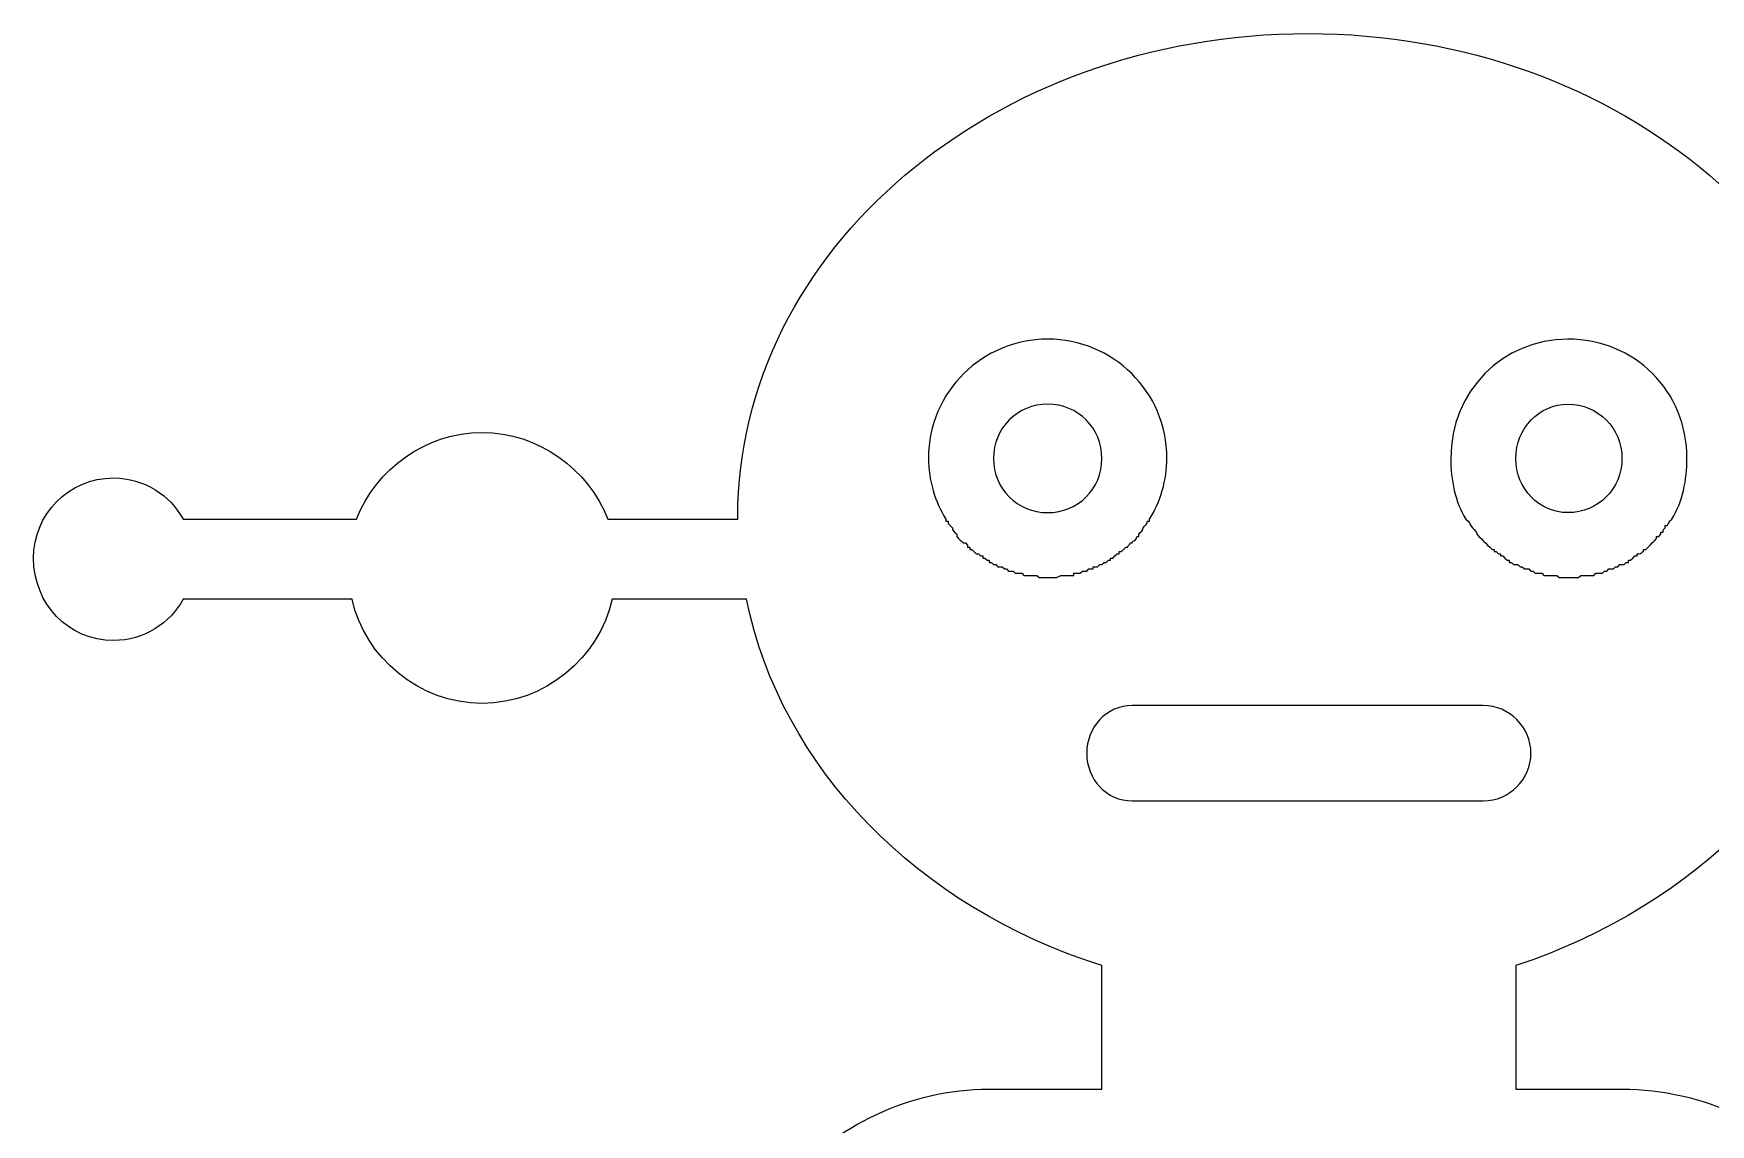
# Model space of a CAD drawing. Header units: centimetres. Extents: x -7.9 to 7.9, y -10.5 to 10.5.
# Drawn here: x -7.94 to 2.5, y 3.68 to 10.47 of the extents above; entities that cross this region are included whole.
import ezdxf

# ---------------------------------------------------------------- set-up
doc = ezdxf.new("R2010")
doc.units = ezdxf.units.CM
doc.header["$MEASUREMENT"] = 0
doc.layers.add('Layer 1', color=7, linetype='Continuous')

msp = doc.modelspace()

# ---------------------------------------------------------------- linework, layer by layer
at = {"layer": 'Layer 1'}
for points, knots in [([(7.44473, 7.70141), (7.25576, 7.70141), (7.09392, 7.59338), (6.99944, 7.4449), (6.99944, 7.4449), (6.99944, 7.4449), (5.91954, 7.4449), (5.91954, 7.4449), (5.91954, 7.4449), (5.79796, 7.75544), (5.501, 7.98486), (5.15018, 7.98486), (5.15018, 7.98486), (4.78545, 7.98486), (4.48883, 7.75544), (4.36725, 7.4449), (4.36725, 7.4449), (4.36725, 7.4449), (3.53011, 7.4449), (3.53011, 7.4449), (3.53011, 7.4449), (3.53011, 7.4449), (3.53011, 7.45845), (3.53011, 7.45845), (3.53011, 7.45845), (3.53011, 9.11894), (1.95073, 10.46874), (-0.0066, 10.46874), (-0.0066, 10.46874), (-1.96428, 10.46874), (-3.55723, 9.11894), (-3.55723, 7.45844), (-3.55723, 7.45844), (-3.55723, 7.45844), (-3.55723, 7.44489), (-3.55723, 7.44489), (-3.55723, 7.44489), (-3.55723, 7.44489), (-4.36725, 7.4449), (-4.36725, 7.4449), (-4.36725, 7.4449), (-4.48846, 7.75544), (-4.799, 7.98486), (-5.15018, 7.98486), (-5.15018, 7.98486), (-5.50099, 7.98486), (-5.81153, 7.75544), (-5.93311, 7.4449), (-5.93311, 7.4449), (-5.93311, 7.4449), (-7.01264, 7.4449), (-7.01264, 7.4449), (-7.01264, 7.4449), (-7.09395, 7.59338), (-7.25579, 7.70141), (-7.44476, 7.70141), (-7.44476, 7.70141), (-7.72817, 7.70141), (-7.94423, 7.47199), (-7.94423, 7.20191), (-7.94423, 7.20191), (-7.94423, 6.91849), (-7.72817, 6.68907), (-7.44475, 6.68907), (-7.44475, 6.68907), (-7.25578, 6.68907), (-7.09394, 6.79691), (-7.01263, 6.9454), (-7.01263, 6.9454), (-7.01263, 6.9454), (-5.9602, 6.94539), (-5.9602, 6.94539), (-5.9602, 6.94539), (-5.87889, 6.58103), (-5.54129, 6.29743), (-5.15018, 6.29743), (-5.15018, 6.29743), (-4.75836, 6.29743), (-4.42109, 6.58104), (-4.34016, 6.94539), (-4.34016, 6.94539), (-4.34016, 6.94539), (-3.50304, 6.94539), (-3.50304, 6.94539), (-3.50304, 6.94539), (-3.28698, 5.89259), (-2.43666, 5.02854), (-1.28903, 4.66399), (-1.28903, 4.66399), (-1.28903, 4.66399), (-1.28903, 3.89461), (-1.28903, 3.89461), (-1.28903, 3.89461), (-1.28903, 3.89461), (-1.99137, 3.89461), (-1.99137, 3.89461), (-1.99137, 3.89461), (-2.49085, 3.89461), (-2.94932, 3.665), (-3.25986, 3.31419), (-3.25986, 3.31419), (-3.25986, 3.31419), (-5.204, 3.3142), (-5.204, 3.3142), (-5.204, 3.3142), (-5.56836, 3.3142), (-5.8789, 3.00368), (-5.8789, 2.62557), (-5.8789, 2.62557), (-5.8789, 2.62557), (-5.8789, -3.08472), (-5.8789, -3.08472), (-5.8789, -3.08472), (-5.8789, -3.08472), (-5.97338, -3.08472), (-5.97338, -3.08472), (-5.97338, -3.08472), (-6.31101, -3.08472), (-6.58089, -3.35457), (-6.58089, -3.69202), (-6.58089, -3.69202), (-6.58089, -3.69202), (-6.58089, -3.70557), (-6.58089, -3.70557), (-6.58089, -3.70557), (-6.58089, -3.74602), (-6.59444, -3.78651), (-6.59444, -3.81363), (-6.59444, -3.81363), (-6.59444, -3.81363), (-6.59444, -4.55608), (-6.59444, -4.55608), (-6.59444, -4.55608), (-6.59444, -4.82598), (-6.37838, -5.05559), (-6.10851, -5.05559), (-6.10851, -5.05559), (-5.82469, -5.05559), (-5.60903, -4.82598), (-5.60903, -4.55608), (-5.60903, -4.55608), (-5.60903, -4.55608), (-5.60903, -4.29957), (-5.60903, -4.29957), (-5.60903, -4.29957), (-5.60903, -4.29957), (-4.81255, -4.29956), (-4.81255, -4.29956), (-4.81255, -4.29956), (-4.81255, -4.29956), (-4.81255, -4.55607), (-4.81255, -4.55607), (-4.81255, -4.55607), (-4.81255, -4.82597), (-4.59649, -5.05558), (-4.32662, -5.05558), (-4.32662, -5.05558), (-4.05672, -5.05558), (-3.84069, -4.82597), (-3.84069, -4.55607), (-3.84069, -4.55607), (-3.84069, -4.55607), (-3.84069, -3.81362), (-3.84069, -3.81362), (-3.84069, -3.81362), (-3.84069, -3.80007), (-3.84069, -3.77317), (-3.84069, -3.75962), (-3.84069, -3.75962), (-3.84069, -3.7325), (-3.84069, -3.71917), (-3.84069, -3.69202), (-3.84069, -3.69202), (-3.84069, -3.35457), (-4.11057, -3.08472), (-4.44783, -3.08472), (-4.44783, -3.08472), (-4.44783, -3.08472), (-4.51558, -3.08472), (-4.51558, -3.08472), (-4.51558, -3.08472), (-4.51558, -3.08472), (-4.51558, 1.80218), (-4.51558, 1.80218), (-4.51558, 1.80218), (-4.51558, 1.80218), (-3.66492, 1.80218), (-3.66492, 1.80218), (-3.66492, 1.80218), (-3.66492, 1.80218), (-3.66492, -2.51762), (-3.66492, -2.51762), (-3.66492, -2.51762), (-3.66492, -3.16564), (-3.28699, -3.74603), (-2.72015, -4.01614), (-2.72015, -4.01614), (-2.72015, -4.01614), (-2.72015, -8.80841), (-2.72015, -8.80841), (-2.72015, -8.80841), (-3.35441, -9.09186), (-3.80005, -9.72649), (-3.80005, -10.46878), (-3.80005, -10.46878), (-1.74826, -10.46878), (-1.58641, -10.46878), (-0.14176, -10.46878), (-0.14176, -10.46878), (-0.14176, -9.72649), (-0.57348, -9.09186), (-1.20811, -8.80841), (-1.20811, -8.80841), (-1.20811, -8.80841), (-1.2081, -4.1915), (-1.2081, -4.1915), (-1.2081, -4.1915), (-1.2081, -4.1915), (1.1945, -4.1915), (1.1945, -4.1915), (1.1945, -4.1915), (1.1945, -4.1915), (1.1945, -8.80837), (1.1945, -8.80837), (1.1945, -8.80837), (0.57381, -9.09182), (0.12812, -9.72645), (0.12812, -10.46874), (0.12812, -10.46874), (1.58632, -10.46874), (1.73464, -10.46874), (3.78643, -10.46874), (3.78643, -10.46874), (3.78643, -9.72645), (3.35468, -9.09182), (2.72005, -8.80837), (2.72005, -8.80837), (2.72005, -8.80837), (2.72006, -4.00254), (2.72006, -4.00254), (2.72006, -4.00254), (3.26021, -3.73248), (3.63811, -3.16564), (3.63811, -2.51762), (3.63811, -2.51762), (3.63811, -2.51762), (3.63811, 1.80218), (3.63811, 1.80218), (3.63811, 1.80218), (3.63811, 1.80218), (4.5155, 1.80218), (4.5155, 1.80218), (4.5155, 1.80218), (4.5155, 1.80218), (4.5155, -3.08473), (4.5155, -3.08473), (4.5155, -3.08473), (4.5155, -3.08473), (4.43456, -3.08472), (4.43456, -3.08472), (4.43456, -3.08472), (4.09693, -3.08472), (3.82705, -3.35457), (3.82705, -3.69202), (3.82705, -3.69202), (3.82705, -3.71914), (3.8406, -3.73247), (3.8406, -3.75962), (3.8406, -3.75962), (3.82705, -3.77317), (3.82705, -3.80007), (3.82705, -3.81362), (3.82705, -3.81362), (3.82705, -3.81362), (3.82705, -4.55607), (3.82705, -4.55607), (3.82705, -4.55607), (3.82705, -4.82597), (4.04311, -5.05558), (4.31298, -5.05558), (4.31298, -5.05558), (4.58323, -5.05558), (4.81246, -4.82597), (4.81246, -4.55607), (4.81246, -4.55607), (4.81246, -4.55607), (4.81246, -4.29956), (4.81246, -4.29956), (4.81246, -4.29956), (4.81246, -4.29956), (5.60897, -4.29956), (5.60897, -4.29956), (5.60897, -4.29956), (5.60897, -4.29956), (5.60897, -4.55607), (5.60897, -4.55607), (5.60897, -4.55607), (5.60897, -4.82597), (5.82503, -5.05558), (6.0949, -5.05558), (6.0949, -5.05558), (6.36515, -5.05558), (6.5812, -4.82597), (6.5812, -4.55607), (6.5812, -4.55607), (6.5812, -4.55607), (6.5812, -3.81362), (6.5812, -3.81362), (6.5812, -3.81362), (6.5812, -3.7865), (6.5812, -3.74602), (6.56731, -3.70556), (6.56731, -3.70556), (6.56731, -3.70556), (6.56731, -3.69201), (6.56731, -3.69201), (6.56731, -3.69201), (6.56731, -3.35456), (6.29741, -3.08471), (5.96014, -3.08471), (5.96014, -3.08471), (5.96014, -3.08471), (5.86569, -3.08472), (5.86569, -3.08472), (5.86569, -3.08472), (5.86569, -3.08472), (5.86569, 2.62557), (5.86569, 2.62557), (5.86569, 2.62557), (5.86569, 3.00369), (5.56835, 3.3142), (5.19045, 3.3142), (5.19045, 3.3142), (5.16336, 3.3142), (3.24666, 3.3142), (3.24666, 3.3142), (3.24666, 3.3142), (3.24666, 3.3142), (3.23311, 3.30065), (3.23311, 3.30065), (3.23311, 3.30065), (2.92259, 3.66501), (2.46373, 3.89461), (1.9507, 3.89461), (1.9507, 3.89461), (1.9507, 3.89461), (1.28898, 3.89461), (1.28898, 3.89461), (1.28898, 3.89461), (1.28898, 3.89461), (1.28898, 4.66399), (1.28898, 4.66399), (1.28898, 4.66399), (2.42306, 5.04208), (3.27375, 5.89258), (3.48981, 6.94539), (3.48981, 6.94539), (3.48981, 6.94539), (4.32656, 6.94539), (4.32656, 6.94539), (4.32656, 6.94539), (4.42104, 6.58103), (4.74513, 6.29743), (5.15016, 6.29743), (5.15016, 6.29743), (5.54161, 6.29743), (5.8657, 6.58104), (5.96016, 6.94539), (5.96016, 6.94539), (5.96016, 6.94539), (6.99943, 6.94539), (6.99943, 6.94539), (6.99943, 6.94539), (7.09391, 6.79691), (7.25576, 6.68906), (7.44472, 6.68906), (7.44472, 6.68906), (7.71499, 6.68906), (7.94423, 6.91848), (7.94423, 7.2019), (7.94423, 7.2019), (7.94423, 7.47199), (7.715, 7.70141), (7.44473, 7.70141)], [0, 0, 0, 0, 0.01030928, 0.01030928, 0.01030928, 0.01030928, 0.02061856, 0.02061856, 0.02061856, 0.02061856, 0.03092784, 0.03092784, 0.03092784, 0.03092784, 0.04123711, 0.04123711, 0.04123711, 0.04123711, 0.05154639, 0.05154639, 0.05154639, 0.05154639, 0.06185567, 0.06185567, 0.06185567, 0.06185567, 0.07216495, 0.07216495, 0.07216495, 0.07216495, 0.08247423, 0.08247423, 0.08247423, 0.08247423, 0.09278351, 0.09278351, 0.09278351, 0.09278351, 0.10309278, 0.10309278, 0.10309278, 0.10309278, 0.11340206, 0.11340206, 0.11340206, 0.11340206, 0.12371134, 0.12371134, 0.12371134, 0.12371134, 0.13402062, 0.13402062, 0.13402062, 0.13402062, 0.1443299, 0.1443299, 0.1443299, 0.1443299, 0.15463918, 0.15463918, 0.15463918, 0.15463918, 0.16494845, 0.16494845, 0.16494845, 0.16494845, 0.17525773, 0.17525773, 0.17525773, 0.17525773, 0.18556701, 0.18556701, 0.18556701, 0.18556701, 0.19587629, 0.19587629, 0.19587629, 0.19587629, 0.20618557, 0.20618557, 0.20618557, 0.20618557, 0.21649485, 0.21649485, 0.21649485, 0.21649485, 0.22680412, 0.22680412, 0.22680412, 0.22680412, 0.2371134, 0.2371134, 0.2371134, 0.2371134, 0.24742268, 0.24742268, 0.24742268, 0.24742268, 0.25773196, 0.25773196, 0.25773196, 0.25773196, 0.26804124, 0.26804124, 0.26804124, 0.26804124, 0.27835052, 0.27835052, 0.27835052, 0.27835052, 0.28865979, 0.28865979, 0.28865979, 0.28865979, 0.29896907, 0.29896907, 0.29896907, 0.29896907, 0.30927835, 0.30927835, 0.30927835, 0.30927835, 0.31958763, 0.31958763, 0.31958763, 0.31958763, 0.32989691, 0.32989691, 0.32989691, 0.32989691, 0.34020619, 0.34020619, 0.34020619, 0.34020619, 0.35051546, 0.35051546, 0.35051546, 0.35051546, 0.36082474, 0.36082474, 0.36082474, 0.36082474, 0.37113402, 0.37113402, 0.37113402, 0.37113402, 0.3814433, 0.3814433, 0.3814433, 0.3814433, 0.39175258, 0.39175258, 0.39175258, 0.39175258, 0.40206186, 0.40206186, 0.40206186, 0.40206186, 0.41237113, 0.41237113, 0.41237113, 0.41237113, 0.42268041, 0.42268041, 0.42268041, 0.42268041, 0.43298969, 0.43298969, 0.43298969, 0.43298969, 0.44329897, 0.44329897, 0.44329897, 0.44329897, 0.45360825, 0.45360825, 0.45360825, 0.45360825, 0.46391753, 0.46391753, 0.46391753, 0.46391753, 0.4742268, 0.4742268, 0.4742268, 0.4742268, 0.48453608, 0.48453608, 0.48453608, 0.48453608, 0.49484536, 0.49484536, 0.49484536, 0.49484536, 0.50515464, 0.50515464, 0.50515464, 0.50515464, 0.51546392, 0.51546392, 0.51546392, 0.51546392, 0.5257732, 0.5257732, 0.5257732, 0.5257732, 0.53608247, 0.53608247, 0.53608247, 0.53608247, 0.54639175, 0.54639175, 0.54639175, 0.54639175, 0.55670103, 0.55670103, 0.55670103, 0.55670103, 0.56701031, 0.56701031, 0.56701031, 0.56701031, 0.57731959, 0.57731959, 0.57731959, 0.57731959, 0.58762887, 0.58762887, 0.58762887, 0.58762887, 0.59793814, 0.59793814, 0.59793814, 0.59793814, 0.60824742, 0.60824742, 0.60824742, 0.60824742, 0.6185567, 0.6185567, 0.6185567, 0.6185567, 0.62886598, 0.62886598, 0.62886598, 0.62886598, 0.63917526, 0.63917526, 0.63917526, 0.63917526, 0.64948454, 0.64948454, 0.64948454, 0.64948454, 0.65979381, 0.65979381, 0.65979381, 0.65979381, 0.67010309, 0.67010309, 0.67010309, 0.67010309, 0.68041237, 0.68041237, 0.68041237, 0.68041237, 0.69072165, 0.69072165, 0.69072165, 0.69072165, 0.70103093, 0.70103093, 0.70103093, 0.70103093, 0.71134021, 0.71134021, 0.71134021, 0.71134021, 0.72164948, 0.72164948, 0.72164948, 0.72164948, 0.73195876, 0.73195876, 0.73195876, 0.73195876, 0.74226804, 0.74226804, 0.74226804, 0.74226804, 0.75257732, 0.75257732, 0.75257732, 0.75257732, 0.7628866, 0.7628866, 0.7628866, 0.7628866, 0.77319588, 0.77319588, 0.77319588, 0.77319588, 0.78350515, 0.78350515, 0.78350515, 0.78350515, 0.79381443, 0.79381443, 0.79381443, 0.79381443, 0.80412371, 0.80412371, 0.80412371, 0.80412371, 0.81443299, 0.81443299, 0.81443299, 0.81443299, 0.82474227, 0.82474227, 0.82474227, 0.82474227, 0.83505155, 0.83505155, 0.83505155, 0.83505155, 0.84536082, 0.84536082, 0.84536082, 0.84536082, 0.8556701, 0.8556701, 0.8556701, 0.8556701, 0.86597938, 0.86597938, 0.86597938, 0.86597938, 0.87628866, 0.87628866, 0.87628866, 0.87628866, 0.88659794, 0.88659794, 0.88659794, 0.88659794, 0.89690722, 0.89690722, 0.89690722, 0.89690722, 0.90721649, 0.90721649, 0.90721649, 0.90721649, 0.91752577, 0.91752577, 0.91752577, 0.91752577, 0.92783505, 0.92783505, 0.92783505, 0.92783505, 0.93814433, 0.93814433, 0.93814433, 0.93814433, 0.94845361, 0.94845361, 0.94845361, 0.94845361, 0.95876289, 0.95876289, 0.95876289, 0.95876289, 0.96907216, 0.96907216, 0.96907216, 0.96907216, 0.97938144, 0.97938144, 0.97938144, 0.97938144, 1, 1, 1, 1]), ([(-1.41059, 7.121), (-1.41059, 7.121), (-1.42414, 7.10745), (-1.42414, 7.10745), (-1.42414, 7.10745), (-1.42414, 7.10745), (-1.43771, 7.10745), (-1.43771, 7.10745), (-1.43771, 7.10745), (-1.43771, 7.10745), (-1.45088, 7.10745), (-1.45088, 7.10745), (-1.45088, 7.10745), (-1.45088, 7.10745), (-1.46477, 7.10745), (-1.46477, 7.10745), (-1.46477, 7.10745), (-1.46477, 7.10745), (-1.46477, 7.0939), (-1.46477, 7.0939), (-1.46477, 7.0939), (-1.46477, 7.0939), (-1.47798, 7.0939), (-1.47798, 7.0939), (-1.47798, 7.0939), (-1.47798, 7.0939), (-1.49187, 7.0939), (-1.49187, 7.0939), (-1.49187, 7.0939), (-1.49187, 7.0939), (-1.51862, 7.0939), (-1.51862, 7.0939), (-1.51862, 7.0939), (-1.51862, 7.0939), (-1.53216, 7.0939), (-1.53216, 7.0939), (-1.53216, 7.0939), (-1.53216, 7.0939), (-1.54574, 7.0939), (-1.54574, 7.0939), (-1.54574, 7.0939), (-1.54574, 7.0939), (-1.57246, 7.08054), (-1.57246, 7.08054), (-1.57246, 7.08054), (-1.57246, 7.08054), (-1.58638, 7.08054), (-1.58638, 7.08054), (-1.58638, 7.08054), (-1.58638, 7.08054), (-1.59955, 7.08054), (-1.59955, 7.08054), (-1.59955, 7.08054), (-1.59955, 7.08054), (-1.6131, 7.08054), (-1.6131, 7.08054), (-1.6131, 7.08054), (-1.6131, 7.08054), (-1.6131, 7.08054), (-1.62667, 7.08054), (-1.62667, 7.08054), (-1.62667, 7.08054), (-1.64022, 7.08054), (-1.64022, 7.08054), (-1.64022, 7.08054), (-1.64022, 7.08054), (-1.66697, 7.08054), (-1.66697, 7.08054), (-1.66697, 7.08054), (-1.66697, 7.08054), (-1.68086, 7.08054), (-1.68086, 7.08054), (-1.68086, 7.08054), (-1.68086, 7.08054), (-1.69404, 7.0939), (-1.69404, 7.0939), (-1.69404, 7.0939), (-1.69404, 7.0939), (-1.70761, 7.0939), (-1.70761, 7.0939), (-1.70761, 7.0939), (-1.70761, 7.0939), (-1.72115, 7.0939), (-1.72115, 7.0939), (-1.72115, 7.0939), (-1.72115, 7.0939), (-1.73473, 7.0939), (-1.73473, 7.0939), (-1.73473, 7.0939), (-1.73473, 7.0939), (-1.74827, 7.0939), (-1.74827, 7.0939), (-1.74827, 7.0939), (-1.74827, 7.0939), (-1.76145, 7.0939), (-1.76145, 7.0939), (-1.76145, 7.0939), (-1.76145, 7.0939), (-1.77537, 7.0939), (-1.77537, 7.0939), (-1.77537, 7.0939), (-1.77537, 7.0939), (-1.78855, 7.10745), (-1.78855, 7.10745), (-1.78855, 7.10745), (-1.78855, 7.10745), (-1.81564, 7.10745), (-1.81564, 7.10745), (-1.81564, 7.10745), (-1.81564, 7.10745), (-1.82918, 7.10745), (-1.82918, 7.10745), (-1.82918, 7.10745), (-1.82918, 7.10745), (-1.84275, 7.121), (-1.84275, 7.121), (-1.84275, 7.121), (-1.84275, 7.121), (-1.85593, 7.121), (-1.85593, 7.121), (-1.85593, 7.121), (-1.85593, 7.121), (-1.86982, 7.121), (-1.86982, 7.121), (-1.86982, 7.121), (-1.86982, 7.121), (-1.88302, 7.13455), (-1.88302, 7.13455), (-1.88302, 7.13455), (-1.88302, 7.13455), (-1.89657, 7.13454), (-1.89657, 7.13454), (-1.89657, 7.13454), (-1.89657, 7.13454), (-1.91012, 7.1479), (-1.91012, 7.1479), (-1.91012, 7.1479), (-1.91012, 7.1479), (-1.92369, 7.1479), (-1.92369, 7.1479), (-1.92369, 7.1479), (-1.92369, 7.1479), (-1.93724, 7.1479), (-1.93724, 7.1479), (-1.93724, 7.1479), (-1.93724, 7.1479), (-1.95034, 7.16145), (-1.95034, 7.16145), (-1.95034, 7.16145), (-1.95034, 7.16145), (-1.96425, 7.16145), (-1.96425, 7.16145), (-1.96425, 7.16145), (-1.96425, 7.16145), (-1.97743, 7.175), (-1.97743, 7.175), (-1.97743, 7.175), (-1.97743, 7.175), (-1.99135, 7.175), (-1.99135, 7.175), (-1.99135, 7.175), (-1.99135, 7.175), (-1.99135, 7.18836), (-1.99135, 7.18836), (-1.99135, 7.18836), (-1.99135, 7.18836), (-2.00452, 7.18836), (-2.00452, 7.18836), (-2.00452, 7.18836), (-2.00452, 7.18836), (-2.01807, 7.20191), (-2.01807, 7.20191), (-2.01807, 7.20191), (-2.01807, 7.20191), (-2.03164, 7.20191), (-2.03164, 7.20191), (-2.03164, 7.20191), (-2.03164, 7.20191), (-2.03164, 7.21546), (-2.03164, 7.21546), (-2.03164, 7.21546), (-2.03164, 7.21546), (-2.04519, 7.21545), (-2.04519, 7.21545), (-2.04519, 7.21545), (-2.04519, 7.21545), (-2.05874, 7.229), (-2.05874, 7.229), (-2.05874, 7.229), (-2.05874, 7.229), (-2.07194, 7.229), (-2.07194, 7.229), (-2.07194, 7.229), (-2.07194, 7.229), (-2.08583, 7.24236), (-2.08583, 7.24236), (-2.08583, 7.24236), (-2.08583, 7.24236), (-2.09901, 7.25591), (-2.09901, 7.25591), (-2.09901, 7.25591), (-2.09901, 7.25591), (-2.11258, 7.25591), (-2.11258, 7.25591), (-2.11258, 7.25591), (-2.11258, 7.25591), (-2.11258, 7.26946), (-2.11258, 7.26946), (-2.11258, 7.26946), (-2.11258, 7.26946), (-2.12613, 7.26945), (-2.12613, 7.26945), (-2.12613, 7.26945), (-2.12613, 7.26945), (-2.12613, 7.283), (-2.12613, 7.283), (-2.12613, 7.283), (-2.12613, 7.283), (-2.1397, 7.29636), (-2.1397, 7.29636), (-2.1397, 7.29636), (-2.1397, 7.29636), (-2.15324, 7.29636), (-2.15324, 7.29636), (-2.15324, 7.29636), (-2.16642, 7.30991), (-2.18033, 7.32345), (-2.19351, 7.33684), (-2.19351, 7.33684), (-2.19351, 7.33684), (-2.19351, 7.35039), (-2.19351, 7.35039), (-2.19351, 7.35039), (-2.19351, 7.35039), (-2.20706, 7.36394), (-2.20706, 7.36394), (-2.20706, 7.36394), (-2.20706, 7.36394), (-2.22063, 7.37749), (-2.22063, 7.37749), (-2.22063, 7.37749), (-2.22063, 7.37749), (-2.22063, 7.39085), (-2.22063, 7.39085), (-2.22063, 7.39085), (-2.22063, 7.39085), (-2.23418, 7.4044), (-2.23418, 7.4044), (-2.23418, 7.4044), (-2.24773, 7.41795), (-2.24773, 7.41795), (-2.24773, 7.43149), (-2.24773, 7.43149), (-2.24773, 7.43149), (-2.26093, 7.43148), (-2.26093, 7.43148), (-2.26093, 7.43148), (-2.26093, 7.43148), (-2.26093, 7.44484), (-2.26093, 7.44484), (-2.26093, 7.44484), (-2.32869, 7.55287), (-2.36933, 7.68781), (-2.36933, 7.82296), (-2.36933, 7.82296), (-2.36933, 8.24135), (-2.0317, 8.56543), (-1.6267, 8.56543), (-1.6267, 8.56543), (-1.2217, 8.56543), (-0.88407, 8.24134), (-0.88407, 7.82296), (-0.88407, 7.82296), (-0.88407, 7.68784), (-0.92471, 7.55287), (-0.99247, 7.44484), (-0.99247, 7.44484), (-0.99247, 7.44484), (-0.99247, 7.43148), (-0.99247, 7.43148), (-0.99247, 7.43148), (-0.99247, 7.43148), (-1.00564, 7.43148), (-1.00564, 7.43148), (-1.00564, 7.43148), (-1.00564, 7.41793), (-1.01919, 7.40439), (-1.03273, 7.39081), (-1.03273, 7.39081), (-1.03273, 7.37745), (-1.04628, 7.3639), (-1.05982, 7.35036), (-1.05982, 7.35036), (-1.05982, 7.35036), (-1.05982, 7.33681), (-1.05982, 7.33681), (-1.05982, 7.33681), (-1.073, 7.33681), (-1.073, 7.33681), (-1.073, 7.32345), (-1.073, 7.32345), (-1.073, 7.32345), (-1.08689, 7.3099), (-1.08689, 7.3099), (-1.08689, 7.3099), (-1.08689, 7.3099), (-1.10007, 7.3099), (-1.10007, 7.29635), (-1.10007, 7.29635), (-1.10007, 7.29635), (-1.11364, 7.29636), (-1.11364, 7.29636), (-1.11364, 7.29636), (-1.11364, 7.283), (-1.12719, 7.283), (-1.12719, 7.26945), (-1.12719, 7.26945), (-1.12719, 7.26945), (-1.14076, 7.26945), (-1.14076, 7.26945), (-1.14076, 7.26945), (-1.15431, 7.2559), (-1.16748, 7.24236), (-1.16748, 7.24236), (-1.16748, 7.24236), (-1.16748, 7.24236), (-1.1814, 7.24236), (-1.1814, 7.24236), (-1.1814, 7.24236), (-1.1814, 7.24236), (-1.1814, 7.229), (-1.1814, 7.229), (-1.1814, 7.229), (-1.1814, 7.229), (-1.19458, 7.229), (-1.19458, 7.229), (-1.19458, 7.229), (-1.19458, 7.229), (-1.20813, 7.21545), (-1.20813, 7.21545), (-1.20813, 7.21545), (-1.20813, 7.21545), (-1.2217, 7.2019), (-1.2217, 7.2019), (-1.2217, 7.2019), (-1.2217, 7.2019), (-1.23525, 7.20191), (-1.23525, 7.20191), (-1.23525, 7.20191), (-1.23525, 7.20191), (-1.23525, 7.18836), (-1.23525, 7.18836), (-1.23525, 7.18836), (-1.23525, 7.18836), (-1.24882, 7.18836), (-1.24882, 7.18836), (-1.24882, 7.18836), (-1.24882, 7.18836), (-1.262, 7.175), (-1.262, 7.175), (-1.262, 7.175), (-1.262, 7.175), (-1.27589, 7.175), (-1.27589, 7.175), (-1.27589, 7.175), (-1.27589, 7.175), (-1.28901, 7.16145), (-1.28901, 7.16145), (-1.28901, 7.16145), (-1.28901, 7.16145), (-1.30256, 7.16145), (-1.30256, 7.16145), (-1.30256, 7.16145), (-1.30256, 7.16145), (-1.31611, 7.1479), (-1.31611, 7.1479), (-1.31611, 7.1479), (-1.31611, 7.1479), (-1.32965, 7.1479), (-1.32965, 7.1479), (-1.32965, 7.1479), (-1.32965, 7.1479), (-1.3432, 7.1479), (-1.3432, 7.1479), (-1.3432, 7.1479), (-1.3432, 7.1479), (-1.3432, 7.13454), (-1.3432, 7.13454), (-1.3432, 7.13454), (-1.3432, 7.13454), (-1.35637, 7.13454), (-1.35637, 7.13454), (-1.35637, 7.13454), (-1.35637, 7.13454), (-1.37029, 7.13454), (-1.37029, 7.13454), (-1.37029, 7.13454), (-1.37029, 7.13454), (-1.38347, 7.12099), (-1.38347, 7.12099), (-1.38347, 7.12099), (-1.38347, 7.12099), (-1.39738, 7.121), (-1.39738, 7.121), (-1.39738, 7.121), (-1.39738, 7.121), (-1.41059, 7.121), (-1.41059, 7.121)], [0, 0, 0, 0, 0.00970874, 0.00970874, 0.00970874, 0.00970874, 0.01941748, 0.01941748, 0.01941748, 0.01941748, 0.02912621, 0.02912621, 0.02912621, 0.02912621, 0.03883495, 0.03883495, 0.03883495, 0.03883495, 0.04854369, 0.04854369, 0.04854369, 0.04854369, 0.05825243, 0.05825243, 0.05825243, 0.05825243, 0.06796117, 0.06796117, 0.06796117, 0.06796117, 0.0776699, 0.0776699, 0.0776699, 0.0776699, 0.08737864, 0.08737864, 0.08737864, 0.08737864, 0.09708738, 0.09708738, 0.09708738, 0.09708738, 0.10679612, 0.10679612, 0.10679612, 0.10679612, 0.11650485, 0.11650485, 0.11650485, 0.11650485, 0.12621359, 0.12621359, 0.12621359, 0.12621359, 0.13592233, 0.13592233, 0.13592233, 0.13592233, 0.14563107, 0.14563107, 0.14563107, 0.14563107, 0.15533981, 0.15533981, 0.15533981, 0.15533981, 0.16504854, 0.16504854, 0.16504854, 0.16504854, 0.17475728, 0.17475728, 0.17475728, 0.17475728, 0.18446602, 0.18446602, 0.18446602, 0.18446602, 0.19417476, 0.19417476, 0.19417476, 0.19417476, 0.2038835, 0.2038835, 0.2038835, 0.2038835, 0.21359223, 0.21359223, 0.21359223, 0.21359223, 0.22330097, 0.22330097, 0.22330097, 0.22330097, 0.23300971, 0.23300971, 0.23300971, 0.23300971, 0.24271845, 0.24271845, 0.24271845, 0.24271845, 0.25242718, 0.25242718, 0.25242718, 0.25242718, 0.26213592, 0.26213592, 0.26213592, 0.26213592, 0.27184466, 0.27184466, 0.27184466, 0.27184466, 0.2815534, 0.2815534, 0.2815534, 0.2815534, 0.29126214, 0.29126214, 0.29126214, 0.29126214, 0.30097087, 0.30097087, 0.30097087, 0.30097087, 0.31067961, 0.31067961, 0.31067961, 0.31067961, 0.32038835, 0.32038835, 0.32038835, 0.32038835, 0.33009709, 0.33009709, 0.33009709, 0.33009709, 0.33980583, 0.33980583, 0.33980583, 0.33980583, 0.34951456, 0.34951456, 0.34951456, 0.34951456, 0.3592233, 0.3592233, 0.3592233, 0.3592233, 0.36893204, 0.36893204, 0.36893204, 0.36893204, 0.37864078, 0.37864078, 0.37864078, 0.37864078, 0.38834951, 0.38834951, 0.38834951, 0.38834951, 0.39805825, 0.39805825, 0.39805825, 0.39805825, 0.40776699, 0.40776699, 0.40776699, 0.40776699, 0.41747573, 0.41747573, 0.41747573, 0.41747573, 0.42718447, 0.42718447, 0.42718447, 0.42718447, 0.4368932, 0.4368932, 0.4368932, 0.4368932, 0.44660194, 0.44660194, 0.44660194, 0.44660194, 0.45631068, 0.45631068, 0.45631068, 0.45631068, 0.46601942, 0.46601942, 0.46601942, 0.46601942, 0.47572816, 0.47572816, 0.47572816, 0.47572816, 0.48543689, 0.48543689, 0.48543689, 0.48543689, 0.49514563, 0.49514563, 0.49514563, 0.49514563, 0.50485437, 0.50485437, 0.50485437, 0.50485437, 0.51456311, 0.51456311, 0.51456311, 0.51456311, 0.52427184, 0.52427184, 0.52427184, 0.52427184, 0.53398058, 0.53398058, 0.53398058, 0.53398058, 0.54368932, 0.54368932, 0.54368932, 0.54368932, 0.55339806, 0.55339806, 0.55339806, 0.55339806, 0.5631068, 0.5631068, 0.5631068, 0.5631068, 0.57281553, 0.57281553, 0.57281553, 0.57281553, 0.58252427, 0.58252427, 0.58252427, 0.58252427, 0.59223301, 0.59223301, 0.59223301, 0.59223301, 0.60194175, 0.60194175, 0.60194175, 0.60194175, 0.61165049, 0.61165049, 0.61165049, 0.61165049, 0.62135922, 0.62135922, 0.62135922, 0.62135922, 0.63106796, 0.63106796, 0.63106796, 0.63106796, 0.6407767, 0.6407767, 0.6407767, 0.6407767, 0.65048544, 0.65048544, 0.65048544, 0.65048544, 0.66019417, 0.66019417, 0.66019417, 0.66019417, 0.66990291, 0.66990291, 0.66990291, 0.66990291, 0.67961165, 0.67961165, 0.67961165, 0.67961165, 0.68932039, 0.68932039, 0.68932039, 0.68932039, 0.69902913, 0.69902913, 0.69902913, 0.69902913, 0.70873786, 0.70873786, 0.70873786, 0.70873786, 0.7184466, 0.7184466, 0.7184466, 0.7184466, 0.72815534, 0.72815534, 0.72815534, 0.72815534, 0.73786408, 0.73786408, 0.73786408, 0.73786408, 0.74757282, 0.74757282, 0.74757282, 0.74757282, 0.75728155, 0.75728155, 0.75728155, 0.75728155, 0.76699029, 0.76699029, 0.76699029, 0.76699029, 0.77669903, 0.77669903, 0.77669903, 0.77669903, 0.78640777, 0.78640777, 0.78640777, 0.78640777, 0.7961165, 0.7961165, 0.7961165, 0.7961165, 0.80582524, 0.80582524, 0.80582524, 0.80582524, 0.81553398, 0.81553398, 0.81553398, 0.81553398, 0.82524272, 0.82524272, 0.82524272, 0.82524272, 0.83495146, 0.83495146, 0.83495146, 0.83495146, 0.84466019, 0.84466019, 0.84466019, 0.84466019, 0.85436893, 0.85436893, 0.85436893, 0.85436893, 0.86407767, 0.86407767, 0.86407767, 0.86407767, 0.87378641, 0.87378641, 0.87378641, 0.87378641, 0.88349515, 0.88349515, 0.88349515, 0.88349515, 0.89320388, 0.89320388, 0.89320388, 0.89320388, 0.90291262, 0.90291262, 0.90291262, 0.90291262, 0.91262136, 0.91262136, 0.91262136, 0.91262136, 0.9223301, 0.9223301, 0.9223301, 0.9223301, 0.93203883, 0.93203883, 0.93203883, 0.93203883, 0.94174757, 0.94174757, 0.94174757, 0.94174757, 0.95145631, 0.95145631, 0.95145631, 0.95145631, 0.96116505, 0.96116505, 0.96116505, 0.96116505, 0.97087379, 0.97087379, 0.97087379, 0.97087379, 0.98058252, 0.98058252, 0.98058252, 0.98058252, 1, 1, 1, 1]), ([(2.26125, 7.44487), (2.26125, 7.44487), (2.2477, 7.43151), (2.2477, 7.43151), (2.2477, 7.43151), (2.2477, 7.41796), (2.23413, 7.41796), (2.23413, 7.40442), (2.23413, 7.40442), (2.23413, 7.40442), (2.22058, 7.40442), (2.22058, 7.40442), (2.22058, 7.40442), (2.22058, 7.40442), (2.22058, 7.39087), (2.22058, 7.39087), (2.22058, 7.39087), (2.22058, 7.39087), (2.2074, 7.37751), (2.2074, 7.37751), (2.2074, 7.37751), (2.2074, 7.37751), (2.2074, 7.36396), (2.2074, 7.36396), (2.2074, 7.36396), (2.2074, 7.36396), (2.19349, 7.36396), (2.19349, 7.36396), (2.19349, 7.36396), (2.19349, 7.36396), (2.19349, 7.35041), (2.19349, 7.35041), (2.19349, 7.35041), (2.19349, 7.35041), (2.18031, 7.33686), (2.18031, 7.33686), (2.18031, 7.33686), (2.18031, 7.33686), (2.16674, 7.33687), (2.16674, 7.33687), (2.16674, 7.33687), (2.16674, 7.33687), (2.16674, 7.32351), (2.16674, 7.32351), (2.16674, 7.32351), (2.16674, 7.32351), (2.15319, 7.30996), (2.15319, 7.30996), (2.15319, 7.30996), (2.15319, 7.30996), (2.15319, 7.30996), (2.13964, 7.29641), (2.13964, 7.29641), (2.13964, 7.29641), (2.12607, 7.28305), (2.12607, 7.28305), (2.12607, 7.28305), (2.12607, 7.28305), (2.11289, 7.2695), (2.11289, 7.2695), (2.11289, 7.2695), (2.11289, 7.2695), (2.09897, 7.25595), (2.09897, 7.25595), (2.09897, 7.25595), (2.09897, 7.25595), (2.0858, 7.25596), (2.0858, 7.25596), (2.0858, 7.25596), (2.0858, 7.25596), (2.0858, 7.24241), (2.0858, 7.24241), (2.0858, 7.24241), (2.07225, 7.24241), (2.07225, 7.22905), (2.05871, 7.22905), (2.05871, 7.22905), (2.05871, 7.22905), (2.04516, 7.22905), (2.04516, 7.22905), (2.04516, 7.22905), (2.04516, 7.22905), (2.04516, 7.2155), (2.04516, 7.2155), (2.04516, 7.2155), (2.04516, 7.2155), (2.03162, 7.21551), (2.03162, 7.21551), (2.03162, 7.21551), (2.03162, 7.21551), (2.01842, 7.20196), (2.01842, 7.20196), (2.01842, 7.20196), (2.01842, 7.20196), (2.00453, 7.18841), (2.00453, 7.18841), (2.00453, 7.18841), (2.00453, 7.18841), (1.99135, 7.18841), (1.99135, 7.18841), (1.99135, 7.18841), (1.99135, 7.18841), (1.99135, 7.17505), (1.99135, 7.17505), (1.99135, 7.17505), (1.99135, 7.17505), (1.97743, 7.17505), (1.97743, 7.17505), (1.97743, 7.17505), (1.97743, 7.17505), (1.96428, 7.16145), (1.96428, 7.16145), (1.96428, 7.16145), (1.96428, 7.16145), (1.95073, 7.16145), (1.95073, 7.16145), (1.95073, 7.16145), (1.95073, 7.16145), (1.93716, 7.16145), (1.93716, 7.16145), (1.93716, 7.16145), (1.93716, 7.16145), (1.92398, 7.1479), (1.92398, 7.1479), (1.92398, 7.1479), (1.92398, 7.1479), (1.91007, 7.1479), (1.91007, 7.1479), (1.91007, 7.1479), (1.91007, 7.1479), (1.89689, 7.13454), (1.89689, 7.13454), (1.89689, 7.13454), (1.89689, 7.13454), (1.883, 7.13454), (1.883, 7.13454), (1.883, 7.13454), (1.883, 7.13454), (1.8698, 7.13454), (1.8698, 7.13454), (1.8698, 7.13454), (1.8698, 7.13454), (1.85625, 7.12099), (1.85625, 7.12099), (1.85625, 7.12099), (1.85625, 7.12099), (1.8427, 7.121), (1.8427, 7.121), (1.8427, 7.121), (1.8427, 7.121), (1.82913, 7.10745), (1.82913, 7.10745), (1.82913, 7.10745), (1.82913, 7.10745), (1.81558, 7.10745), (1.81558, 7.10745), (1.81558, 7.10745), (1.81558, 7.10745), (1.80241, 7.10745), (1.80241, 7.10745), (1.80241, 7.10745), (1.80241, 7.10745), (1.78849, 7.10745), (1.78849, 7.10745), (1.78849, 7.10745), (1.78849, 7.10745), (1.77531, 7.0939), (1.77531, 7.0939), (1.77531, 7.0939), (1.77531, 7.0939), (1.76174, 7.0939), (1.76174, 7.0939), (1.76174, 7.0939), (1.76174, 7.0939), (1.7482, 7.0939), (1.7482, 7.0939), (1.7482, 7.0939), (1.7482, 7.0939), (1.73465, 7.0939), (1.73465, 7.0939), (1.73465, 7.0939), (1.73465, 7.0939), (1.72108, 7.0939), (1.72108, 7.0939), (1.72108, 7.0939), (1.72108, 7.0939), (1.7079, 7.0939), (1.7079, 7.0939), (1.7079, 7.0939), (1.7079, 7.0939), (1.69401, 7.0939), (1.69401, 7.0939), (1.69401, 7.0939), (1.69401, 7.0939), (1.68081, 7.08054), (1.68081, 7.08054), (1.68081, 7.08054), (1.68081, 7.08054), (1.66726, 7.08054), (1.66726, 7.08054), (1.66726, 7.08054), (1.66726, 7.08054), (1.65371, 7.08054), (1.65371, 7.08054), (1.65371, 7.08054), (1.65371, 7.08054), (1.64014, 7.08054), (1.64014, 7.08054), (1.64014, 7.08054), (1.64014, 7.08054), (1.61342, 7.08054), (1.61342, 7.08054), (1.61342, 7.08054), (1.61342, 7.08054), (1.5995, 7.08054), (1.5995, 7.08054), (1.5995, 7.08054), (1.5995, 7.08054), (1.58632, 7.08054), (1.58632, 7.08054), (1.58632, 7.08054), (1.58632, 7.08054), (1.57275, 7.08054), (1.57275, 7.08054), (1.57275, 7.08054), (1.57275, 7.08054), (1.5592, 7.08054), (1.5592, 7.08054), (1.5592, 7.08054), (1.5592, 7.08054), (1.54565, 7.0939), (1.54565, 7.0939), (1.54565, 7.0939), (1.54565, 7.0939), (1.53208, 7.0939), (1.53208, 7.0939), (1.53208, 7.0939), (1.53208, 7.0939), (1.51891, 7.0939), (1.51891, 7.0939), (1.51891, 7.0939), (1.51891, 7.0939), (1.50499, 7.0939), (1.50499, 7.0939), (1.50499, 7.0939), (1.50499, 7.0939), (1.49181, 7.0939), (1.49181, 7.0939), (1.49181, 7.0939), (1.49181, 7.0939), (1.47827, 7.0939), (1.47827, 7.0939), (1.47827, 7.0939), (1.47827, 7.0939), (1.46469, 7.0939), (1.46469, 7.0939), (1.46469, 7.0939), (1.46469, 7.0939), (1.45114, 7.10745), (1.45114, 7.10745), (1.45114, 7.10745), (1.45114, 7.10745), (1.4376, 7.10745), (1.4376, 7.10745), (1.4376, 7.10745), (1.4376, 7.10745), (1.42442, 7.10745), (1.42442, 7.10745), (1.42442, 7.10745), (1.42442, 7.10745), (1.41051, 7.10745), (1.41051, 7.10745), (1.41051, 7.10745), (1.41051, 7.10745), (1.39733, 7.121), (1.39733, 7.121), (1.39733, 7.121), (1.39733, 7.121), (1.38341, 7.121), (1.38341, 7.121), (1.38341, 7.121), (1.38341, 7.121), (1.37023, 7.13455), (1.37023, 7.13455), (1.37023, 7.13455), (1.37023, 7.13455), (1.35669, 7.13454), (1.35669, 7.13454), (1.35669, 7.13454), (1.35669, 7.13454), (1.34312, 7.13454), (1.34312, 7.13454), (1.34312, 7.13454), (1.34312, 7.13454), (1.32957, 7.1479), (1.32957, 7.1479), (1.32957, 7.1479), (1.32957, 7.1479), (1.316, 7.1479), (1.316, 7.1479), (1.316, 7.1479), (1.316, 7.1479), (1.30293, 7.16145), (1.30293, 7.16145), (1.30293, 7.16145), (1.30293, 7.16145), (1.28904, 7.16145), (1.28904, 7.16145), (1.28904, 7.16145), (1.28904, 7.16145), (1.27583, 7.16145), (1.27583, 7.16145), (1.27583, 7.16145), (1.27583, 7.16145), (1.26228, 7.175), (1.26228, 7.175), (1.26228, 7.175), (1.26228, 7.175), (1.24874, 7.175), (1.24874, 7.175), (1.24874, 7.175), (1.24874, 7.175), (1.24874, 7.18836), (1.24874, 7.18836), (1.24874, 7.18836), (1.24874, 7.18836), (1.23517, 7.18836), (1.23517, 7.18836), (1.23517, 7.18836), (1.23517, 7.18836), (1.22162, 7.20191), (1.22162, 7.20191), (1.22162, 7.20191), (1.22162, 7.20191), (1.20844, 7.21546), (1.20844, 7.21546), (1.20844, 7.21546), (1.20844, 7.21546), (1.19453, 7.21545), (1.19453, 7.21545), (1.19453, 7.21545), (1.19453, 7.21545), (1.19453, 7.229), (1.19453, 7.229), (1.19453, 7.229), (1.19453, 7.229), (1.18135, 7.229), (1.18135, 7.229), (1.18135, 7.229), (1.18135, 7.229), (1.16778, 7.24236), (1.16778, 7.24236), (1.16778, 7.24236), (1.16778, 7.24236), (1.15423, 7.24236), (1.15423, 7.24236), (1.15423, 7.24236), (1.15423, 7.24236), (1.15423, 7.25591), (1.15423, 7.25591), (1.15423, 7.25591), (1.14068, 7.25591), (1.14068, 7.25591), (1.12714, 7.26946), (1.12714, 7.26946), (1.12714, 7.26946), (1.11396, 7.28301), (1.11396, 7.28301), (1.11396, 7.28301), (1.11396, 7.28301), (1.10007, 7.29637), (1.10007, 7.29637), (1.10007, 7.29637), (1.08687, 7.30992), (1.08687, 7.30992), (1.08687, 7.30992), (1.08687, 7.30992), (1.08687, 7.30992), (1.07332, 7.32347), (1.07332, 7.32347), (1.07332, 7.32347), (1.07332, 7.32347), (1.05977, 7.33683), (1.05977, 7.33683), (1.05977, 7.33683), (1.05977, 7.33683), (1.0462, 7.35038), (1.0462, 7.35038), (1.0462, 7.35038), (1.0462, 7.36393), (1.03265, 7.37747), (1.01948, 7.39083), (1.01948, 7.39083), (1.00556, 7.40438), (1.00556, 7.41792), (0.99239, 7.4315), (0.99239, 7.4315), (0.99239, 7.4315), (0.97882, 7.44486), (0.97882, 7.44486), (0.97882, 7.44486), (0.91109, 7.55289), (0.88399, 7.68783), (0.88399, 7.82298), (0.88399, 7.82298), (0.88399, 8.24137), (1.20845, 8.56545), (1.61345, 8.56545), (1.61345, 8.56545), (2.03165, 8.56545), (2.35571, 8.24136), (2.35571, 7.82298), (2.35571, 7.82298), (2.35573, 7.68787), (2.32864, 7.5529), (2.26125, 7.44487)], [0, 0, 0, 0, 0.00952381, 0.00952381, 0.00952381, 0.00952381, 0.01904762, 0.01904762, 0.01904762, 0.01904762, 0.02857143, 0.02857143, 0.02857143, 0.02857143, 0.03809524, 0.03809524, 0.03809524, 0.03809524, 0.04761905, 0.04761905, 0.04761905, 0.04761905, 0.05714286, 0.05714286, 0.05714286, 0.05714286, 0.06666667, 0.06666667, 0.06666667, 0.06666667, 0.07619048, 0.07619048, 0.07619048, 0.07619048, 0.08571429, 0.08571429, 0.08571429, 0.08571429, 0.0952381, 0.0952381, 0.0952381, 0.0952381, 0.1047619, 0.1047619, 0.1047619, 0.1047619, 0.11428571, 0.11428571, 0.11428571, 0.11428571, 0.12380952, 0.12380952, 0.12380952, 0.12380952, 0.13333333, 0.13333333, 0.13333333, 0.13333333, 0.14285714, 0.14285714, 0.14285714, 0.14285714, 0.15238095, 0.15238095, 0.15238095, 0.15238095, 0.16190476, 0.16190476, 0.16190476, 0.16190476, 0.17142857, 0.17142857, 0.17142857, 0.17142857, 0.18095238, 0.18095238, 0.18095238, 0.18095238, 0.19047619, 0.19047619, 0.19047619, 0.19047619, 0.2, 0.2, 0.2, 0.2, 0.20952381, 0.20952381, 0.20952381, 0.20952381, 0.21904762, 0.21904762, 0.21904762, 0.21904762, 0.22857143, 0.22857143, 0.22857143, 0.22857143, 0.23809524, 0.23809524, 0.23809524, 0.23809524, 0.24761905, 0.24761905, 0.24761905, 0.24761905, 0.25714286, 0.25714286, 0.25714286, 0.25714286, 0.26666667, 0.26666667, 0.26666667, 0.26666667, 0.27619048, 0.27619048, 0.27619048, 0.27619048, 0.28571429, 0.28571429, 0.28571429, 0.28571429, 0.2952381, 0.2952381, 0.2952381, 0.2952381, 0.3047619, 0.3047619, 0.3047619, 0.3047619, 0.31428571, 0.31428571, 0.31428571, 0.31428571, 0.32380952, 0.32380952, 0.32380952, 0.32380952, 0.33333333, 0.33333333, 0.33333333, 0.33333333, 0.34285714, 0.34285714, 0.34285714, 0.34285714, 0.35238095, 0.35238095, 0.35238095, 0.35238095, 0.36190476, 0.36190476, 0.36190476, 0.36190476, 0.37142857, 0.37142857, 0.37142857, 0.37142857, 0.38095238, 0.38095238, 0.38095238, 0.38095238, 0.39047619, 0.39047619, 0.39047619, 0.39047619, 0.4, 0.4, 0.4, 0.4, 0.40952381, 0.40952381, 0.40952381, 0.40952381, 0.41904762, 0.41904762, 0.41904762, 0.41904762, 0.42857143, 0.42857143, 0.42857143, 0.42857143, 0.43809524, 0.43809524, 0.43809524, 0.43809524, 0.44761905, 0.44761905, 0.44761905, 0.44761905, 0.45714286, 0.45714286, 0.45714286, 0.45714286, 0.46666667, 0.46666667, 0.46666667, 0.46666667, 0.47619048, 0.47619048, 0.47619048, 0.47619048, 0.48571429, 0.48571429, 0.48571429, 0.48571429, 0.4952381, 0.4952381, 0.4952381, 0.4952381, 0.5047619, 0.5047619, 0.5047619, 0.5047619, 0.51428571, 0.51428571, 0.51428571, 0.51428571, 0.52380952, 0.52380952, 0.52380952, 0.52380952, 0.53333333, 0.53333333, 0.53333333, 0.53333333, 0.54285714, 0.54285714, 0.54285714, 0.54285714, 0.55238095, 0.55238095, 0.55238095, 0.55238095, 0.56190476, 0.56190476, 0.56190476, 0.56190476, 0.57142857, 0.57142857, 0.57142857, 0.57142857, 0.58095238, 0.58095238, 0.58095238, 0.58095238, 0.59047619, 0.59047619, 0.59047619, 0.59047619, 0.6, 0.6, 0.6, 0.6, 0.60952381, 0.60952381, 0.60952381, 0.60952381, 0.61904762, 0.61904762, 0.61904762, 0.61904762, 0.62857143, 0.62857143, 0.62857143, 0.62857143, 0.63809524, 0.63809524, 0.63809524, 0.63809524, 0.64761905, 0.64761905, 0.64761905, 0.64761905, 0.65714286, 0.65714286, 0.65714286, 0.65714286, 0.66666667, 0.66666667, 0.66666667, 0.66666667, 0.67619048, 0.67619048, 0.67619048, 0.67619048, 0.68571429, 0.68571429, 0.68571429, 0.68571429, 0.6952381, 0.6952381, 0.6952381, 0.6952381, 0.7047619, 0.7047619, 0.7047619, 0.7047619, 0.71428571, 0.71428571, 0.71428571, 0.71428571, 0.72380952, 0.72380952, 0.72380952, 0.72380952, 0.73333333, 0.73333333, 0.73333333, 0.73333333, 0.74285714, 0.74285714, 0.74285714, 0.74285714, 0.75238095, 0.75238095, 0.75238095, 0.75238095, 0.76190476, 0.76190476, 0.76190476, 0.76190476, 0.77142857, 0.77142857, 0.77142857, 0.77142857, 0.78095238, 0.78095238, 0.78095238, 0.78095238, 0.79047619, 0.79047619, 0.79047619, 0.79047619, 0.8, 0.8, 0.8, 0.8, 0.80952381, 0.80952381, 0.80952381, 0.80952381, 0.81904762, 0.81904762, 0.81904762, 0.81904762, 0.82857143, 0.82857143, 0.82857143, 0.82857143, 0.83809524, 0.83809524, 0.83809524, 0.83809524, 0.84761905, 0.84761905, 0.84761905, 0.84761905, 0.85714286, 0.85714286, 0.85714286, 0.85714286, 0.86666667, 0.86666667, 0.86666667, 0.86666667, 0.87619048, 0.87619048, 0.87619048, 0.87619048, 0.88571429, 0.88571429, 0.88571429, 0.88571429, 0.8952381, 0.8952381, 0.8952381, 0.8952381, 0.9047619, 0.9047619, 0.9047619, 0.9047619, 0.91428571, 0.91428571, 0.91428571, 0.91428571, 0.92380952, 0.92380952, 0.92380952, 0.92380952, 0.93333333, 0.93333333, 0.93333333, 0.93333333, 0.94285714, 0.94285714, 0.94285714, 0.94285714, 0.95238095, 0.95238095, 0.95238095, 0.95238095, 0.96190476, 0.96190476, 0.96190476, 0.96190476, 0.97142857, 0.97142857, 0.97142857, 0.97142857, 0.98095238, 0.98095238, 0.98095238, 0.98095238, 1, 1, 1, 1]), ([(-1.28901, 7.82299), (-1.28901, 7.63387), (-1.43768, 7.48536), (-1.62664, 7.48536), (-1.62664, 7.48536), (-1.8156, 7.48536), (-1.96427, 7.63384), (-1.96427, 7.82299), (-1.96427, 7.82299), (-1.96427, 8.01196), (-1.8156, 8.16044), (-1.62664, 8.16044), (-1.62664, 8.16044), (-1.43768, 8.16044), (-1.28901, 8.01195), (-1.28901, 7.82299)], [0, 0, 0, 0, 0.2, 0.2, 0.2, 0.2, 0.4, 0.4, 0.4, 0.4, 0.6, 0.6, 0.6, 0.6, 1, 1, 1, 1]), ([(1.28901, 7.82299), (1.28901, 7.63387), (1.43768, 7.48536), (1.61347, 7.48536), (1.61347, 7.48536), (1.80244, 7.48536), (1.95073, 7.63384), (1.95073, 7.82299), (1.95073, 7.82299), (1.95073, 8.01196), (1.80243, 8.16044), (1.61347, 8.16044), (1.61347, 8.16044), (1.43768, 8.16044), (1.28901, 8.01195), (1.28901, 7.82299)], [0, 0, 0, 0, 0.2, 0.2, 0.2, 0.2, 0.4, 0.4, 0.4, 0.4, 0.6, 0.6, 0.6, 0.6, 1, 1, 1, 1]), ([(1.08687, 5.69008), (1.08687, 5.69008), (-0.00657, 5.69008), (-0.00657, 5.69008), (-0.00657, 5.69008), (-0.00657, 5.69008), (-1.10002, 5.69008), (-1.10002, 5.69008), (-1.10002, 5.69008), (-1.26189, 5.69008), (-1.38347, 5.82502), (-1.38347, 5.98707), (-1.38347, 5.98707), (-1.38347, 6.14894), (-1.26189, 6.28406), (-1.10002, 6.28406), (-1.10002, 6.28406), (-1.10002, 6.28406), (-0.00657, 6.28407), (-0.00657, 6.28407), (-0.00657, 6.28407), (-0.00657, 6.28407), (1.08687, 6.28407), (1.08687, 6.28407), (1.08687, 6.28407), (1.24874, 6.28407), (1.38349, 6.14895), (1.38349, 5.98708), (1.38349, 5.98708), (1.38347, 5.82501), (1.24874, 5.69008), (1.08687, 5.69008)], [0, 0, 0, 0, 0.11111111, 0.11111111, 0.11111111, 0.11111111, 0.22222222, 0.22222222, 0.22222222, 0.22222222, 0.33333333, 0.33333333, 0.33333333, 0.33333333, 0.44444444, 0.44444444, 0.44444444, 0.44444444, 0.55555556, 0.55555556, 0.55555556, 0.55555556, 0.66666667, 0.66666667, 0.66666667, 0.66666667, 0.77777778, 0.77777778, 0.77777778, 0.77777778, 1, 1, 1, 1])]:
    msp.add_open_spline(points, degree=3, knots=knots, dxfattribs=at)

doc.saveas('drawing.dxf')
